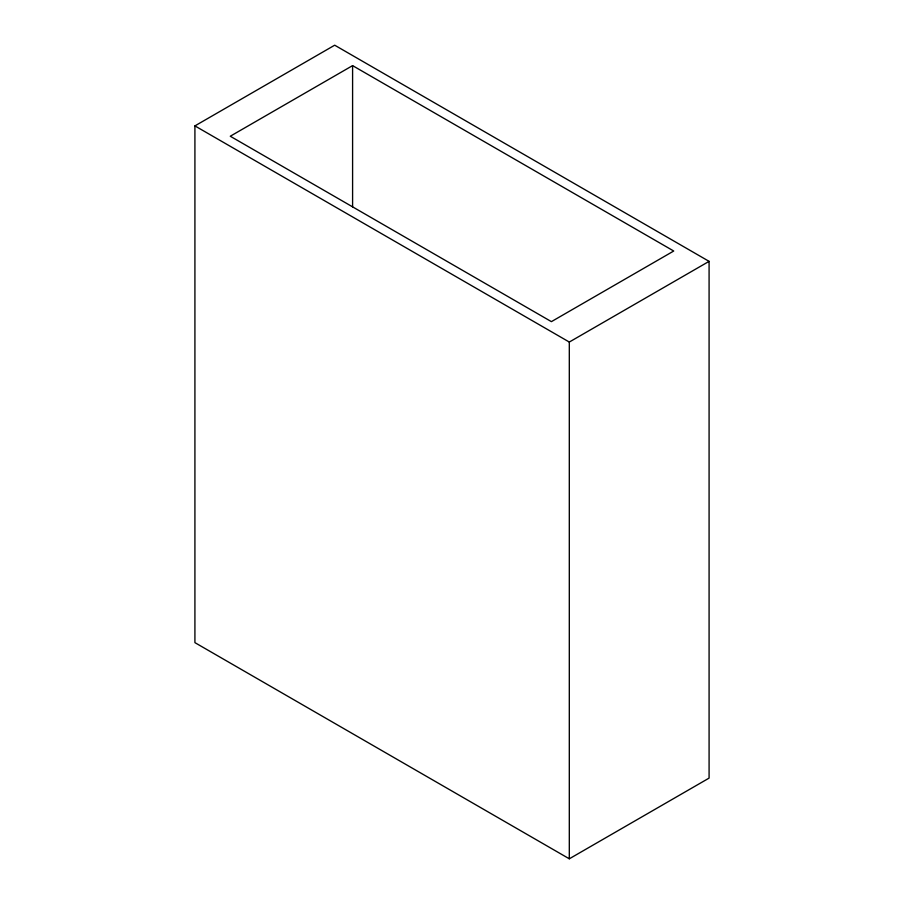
<?xml version="1.0" encoding="UTF-8"?>
<svg xmlns="http://www.w3.org/2000/svg" width="904" height="904" viewBox="0 0 904 904"><rect width="100%" height="100%" fill="white"/><g stroke="black" fill="none" stroke-linecap="round" stroke-linejoin="round"><path stroke-width="1.36" d="M194.914 125.893L334.695 45.2L709.086 261.358L709.086 778.107L569.305 858.8L194.914 642.642L194.914 125.893L569.305 342.051L709.086 261.358M352.594 65.619L230.271 136.233L551.406 321.643L673.729 251.018L352.594 65.619L352.594 206.835M569.305 342.051L569.305 858.8"/></g></svg>
